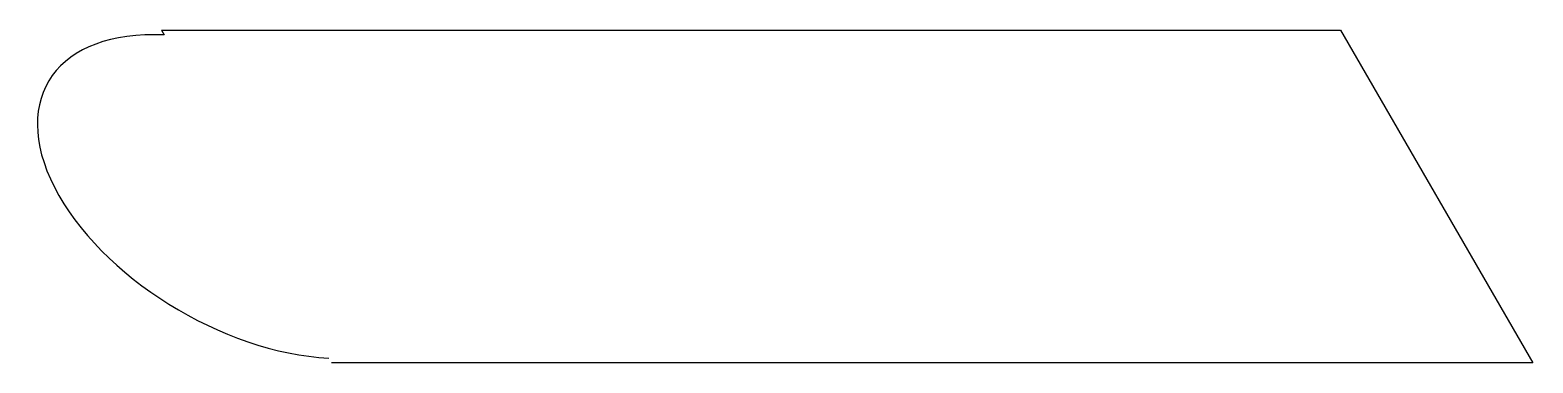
# Model space of a CAD drawing. Header units: millimetres. Extents: x 53 to 956, y 158 to 1195.
# Drawn here: x 801.7 to 955.6, y 1160.6 to 1194.7 of the extents above.
import ezdxf

# ---------------------------------------------------------------- set-up
doc = ezdxf.new("R2010")
doc.units = ezdxf.units.MM

msp = doc.modelspace()

# ---------------------------------------------------------------- linework, layer by layer
at = {"color": 240, "true_color": 0xed1f24}
for p, q in [((815.12, 1194.74), (935.92, 1194.74)), ((815.12, 1194.74), (815.38, 1194.23)), ((935.92, 1194.74), (955.63, 1160.61)), ((955.63, 1160.61), (832.53, 1160.61))]:
    msp.add_line(p, q, dxfattribs=at)
msp.add_ellipse((823.83, 1177.67), major_axis=(-20.32, 11.73), ratio=0.57735, start_param=5.439598, end_param=8.58119, dxfattribs=at)

doc.saveas('drawing.dxf')
